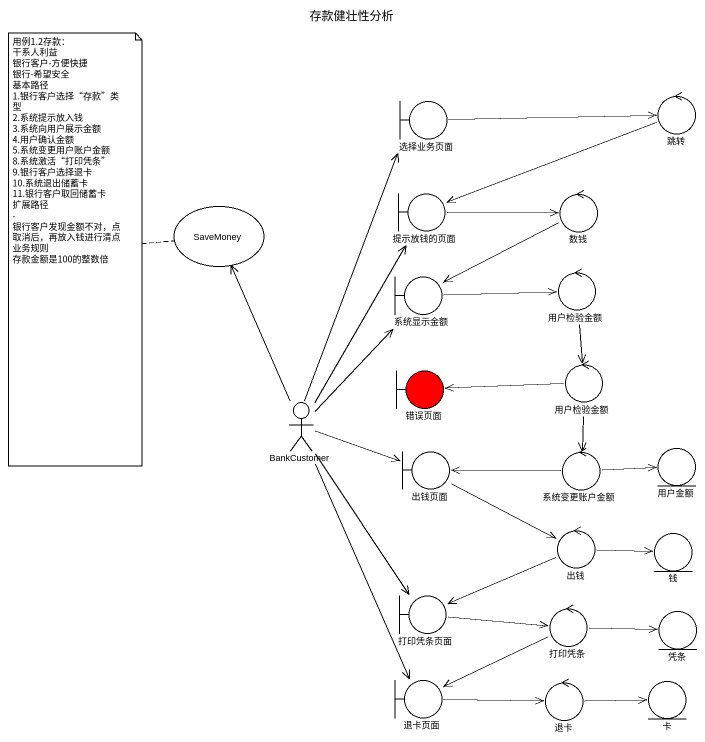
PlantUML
@startuml
title 存款健壮性分析
boundary 选择业务页面
control 跳转
usecase SaveMoney
boundary 提示放钱的页面
control 数钱
boundary 系统显示金额
control 用户检验金额
boundary 错误页面 #FF0000
control "用户检验金额" as 用户检验金额_2
actor BankCustomer
boundary 出钱页面
control 系统变更账户金额
entity 用户金额
control 出钱
entity 钱
boundary 打印凭条页面
control 打印凭条
entity 凭条
boundary 退卡页面
control 退卡
entity 卡
选择业务页面 -right-> 跳转
跳转 -left-> 提示放钱的页面
提示放钱的页面 -right-> 数钱
数钱 -left-> 系统显示金额
系统显示金额 -right-> 用户检验金额
用户检验金额 --> 用户检验金额_2
用户检验金额_2 -left-> 错误页面
用户检验金额_2 --> 系统变更账户金额
BankCustomer -up-> 选择业务页面
BankCustomer -up-> SaveMoney
BankCustomer -up-> 提示放钱的页面
BankCustomer -up-> 系统显示金额
BankCustomer -right-> 出钱页面
BankCustomer --> 打印凭条页面
BankCustomer --> 退卡页面
出钱页面 -right-> 出钱
系统变更账户金额 -left-> 出钱页面
系统变更账户金额 -right-> 用户金额
出钱 -right-> 钱
出钱 -left-> 打印凭条页面
打印凭条页面 -right-> 打印凭条
打印凭条 -right-> 凭条
打印凭条 -left-> 退卡页面
退卡页面 -right-> 退卡
退卡 -right-> 卡
note left of SaveMoney
  用例1.2存款：
  干系人利益
  银行客户-方便快捷
  银行-希望安全
  基本路径
  1.银行客户选择“存款”类型
  2.系统提示放入钱
  3.系统向用户展示金额
  4.用户确认金额
  5.系统变更用户账户金额
  8.系统激活“打印凭条”
  9.银行客户选择退卡
  10.系统退出储蓄卡
  11.银行客户取回储蓄卡
  扩展路径
  - 银行客户发现金额不对，点取消后，再放入钱进行清点
  业务规则
  存款金额是100的整数倍
end note
@enduml
